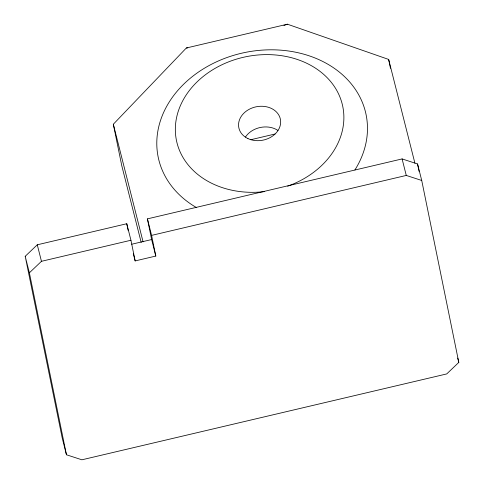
<?xml version="1.0" encoding="UTF-8"?>
<svg xmlns="http://www.w3.org/2000/svg" width="484" height="484" viewBox="0 0 484 484"><rect width="100%" height="100%" fill="white"/><g stroke="black" fill="none" stroke-linecap="round" stroke-linejoin="round"><path stroke-width="0.73" d="M141.195 242.448L121.75 165.595L113.323 124.243L186.34 47.995L287.423 24.2L388.652 59.435L414.903 163.168M25.198 256.308L37.28 244.795L126.766 223.729L130.94 240.245L135.157 260.924L155.806 256.06L151.589 235.387L147.414 218.871L402.095 158.921L417.547 163.949L421.727 180.465L458.802 362.413L446.72 373.926L81.905 459.8L66.453 454.772L62.273 438.256L25.198 256.308L29.379 272.819L66.453 454.772M29.379 272.819L41.461 261.312L130.94 240.245M283.902 25.477L287.423 24.2M250.76 139.725L275.051 134.007M151.589 235.387L406.27 175.438L421.727 180.465M131.69 244.238L151.625 239.55L147.414 218.871M186.34 47.995L187.798 47.837M457.713 358.106L458.802 362.413M402.095 158.921L406.27 175.438M151.625 239.55L155.806 256.06M113.323 124.243L143.082 241.861M133.336 253.743L135.157 260.924M37.28 244.795L41.461 261.312M417.547 163.949L419.053 171.36M388.652 59.435L390.461 68.298M126.766 223.729L128.115 230.378M245.442 137.057A21.217 17.031 -11.5 0 1 277.955 130.432M196.679 207.697A106.099 85.142 -11.5 0 1 175.873 92.753A106.099 85.142 -11.5 0 1 317.401 58.969A106.099 85.142 -11.5 0 1 354.917 169.932M264.663 191.597A84.875 68.117 -11.5 0 1 181.046 104.187A84.875 68.117 -11.5 0 1 320.118 71.45A84.875 68.117 -11.5 0 1 287.653 186.183M247.959 138.587A21.217 17.031 -11.5 0 0 280.629 123.051A21.217 17.031 -11.5 0 0 250.222 108.779A21.217 17.031 -11.5 0 0 247.959 138.587"/></g></svg>
